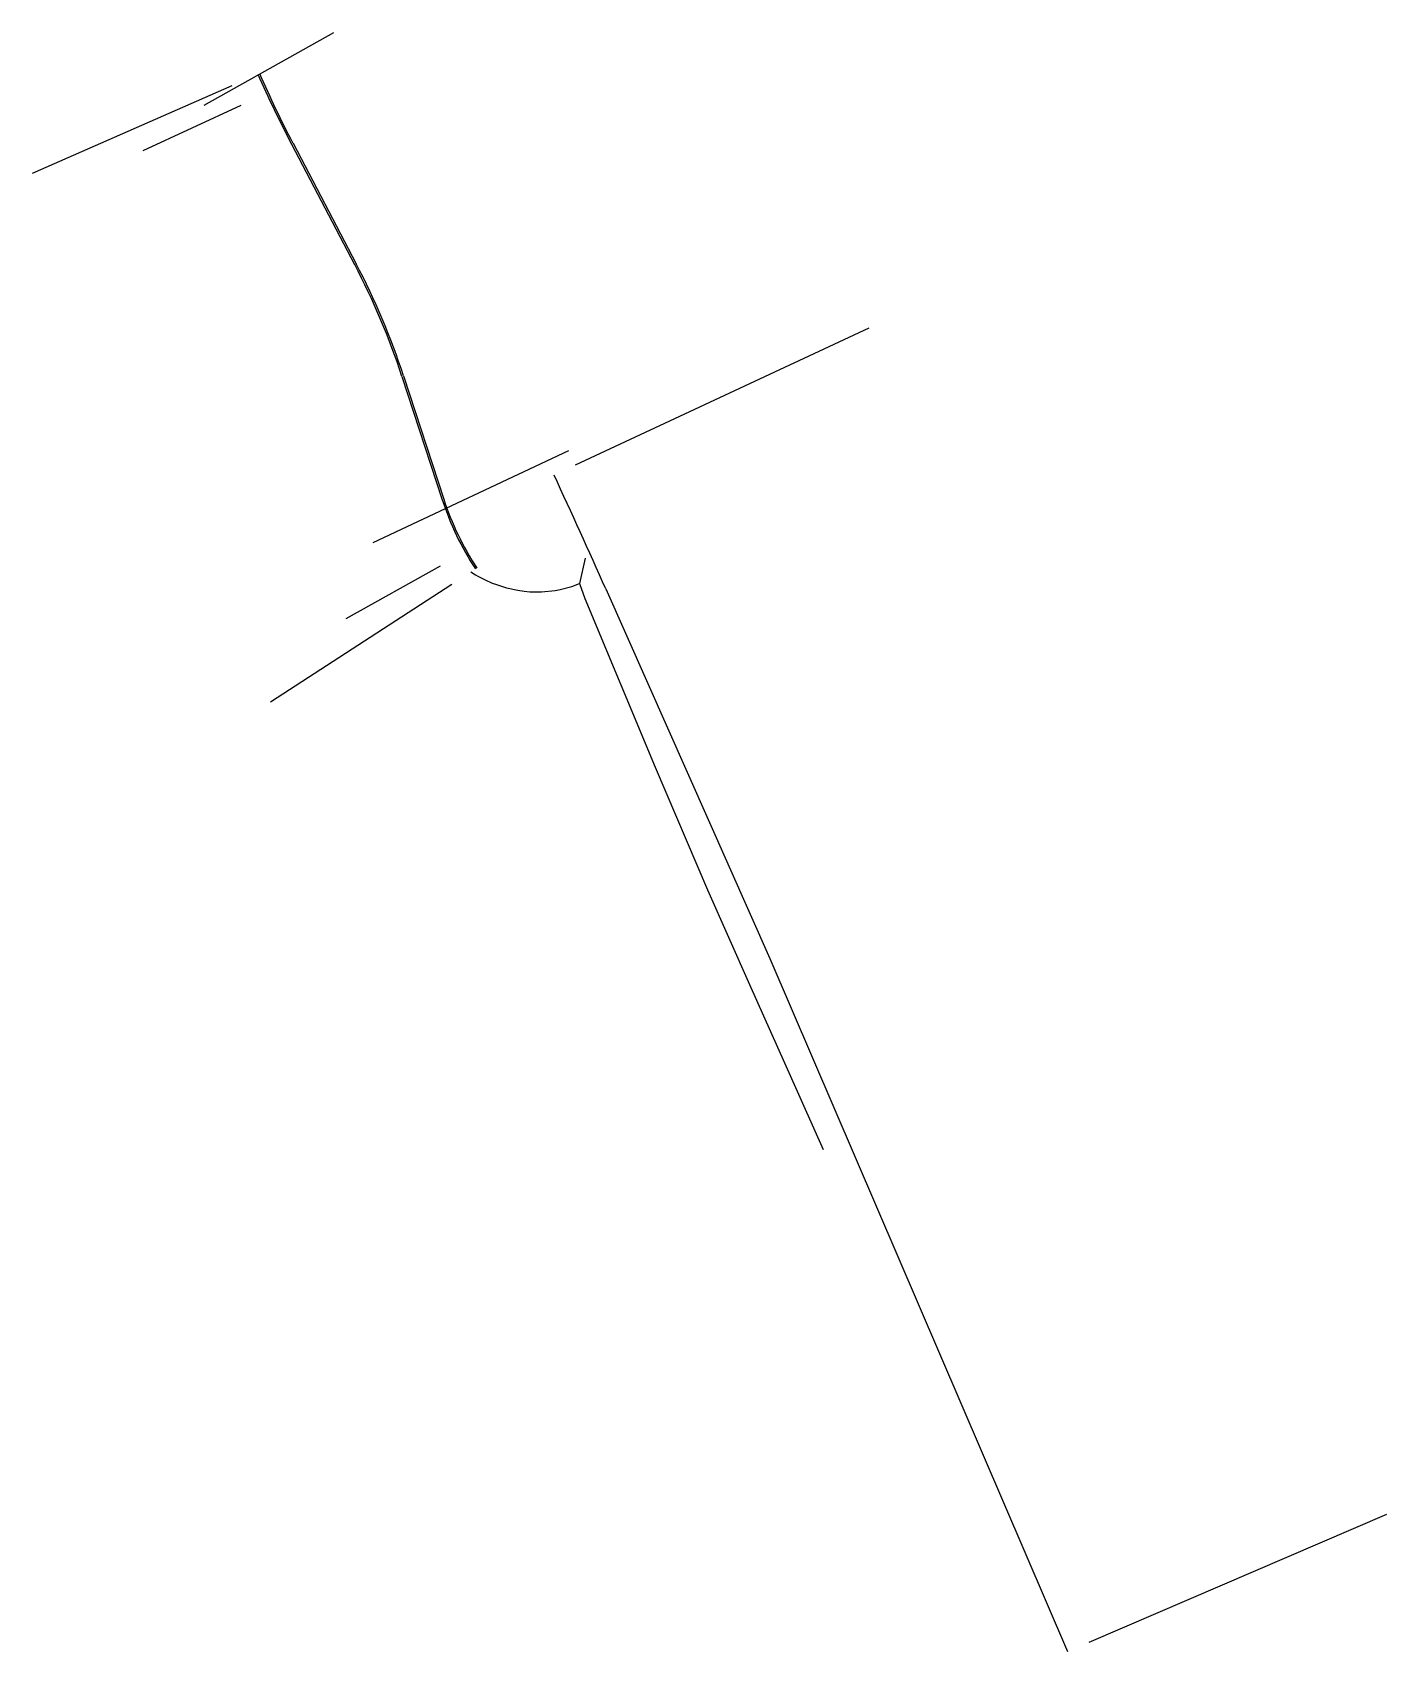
# Model space of a CAD drawing. Extents: x 268592 to 268717, y 5769633 to 5769783.
import ezdxf

# ---------------------------------------------------------------- set-up
doc = ezdxf.new("R2010")
doc.units = 0
for name, color, linetype in [('_CIVIL_CONSTRUCTION', 7, 'Continuous'), ('CORRIDOR_GRAPHICS_TEMPLATE_DROP', 7, 'Continuous'), ('CORRIDOR_GRAPHICS_TEMPLATE_INTERVAL', 7, 'Continuous')]:
    doc.layers.add(name, color=color, linetype=linetype)

msp = doc.modelspace()

# ---------------------------------------------------------------- linework, layer by layer
at = {"layer": '_CIVIL_CONSTRUCTION'}
for p, q in [((268615.53, 5769772.48), (268621.37, 5769761.34)), ((268615.67, 5769772.55), (268621.51, 5769761.41)), ((268625.89, 5769751.03), (268629.62, 5769739.63)), ((268625.74, 5769750.99), (268629.48, 5769739.58)), ((268644.62, 5769731.32), (268659.78, 5769697.14)), ((268659.78, 5769697.14), (268687.33, 5769633.02))]:
    msp.add_line(p, q, dxfattribs=at)
for centre, radius, start, end in [((268706.23, 5769820.01), 102.4, 203.647, 207.6566), ((268706.23, 5769820.01), 102.25, 203.647, 207.6566), ((268561.5, 5769729.96), 67.6, 18.1222, 27.6566), ((268561.5, 5769729.96), 67.75, 18.1222, 27.6566), ((268081.28, 5769481.36), 616.3, 23.92774, 25.00309), ((268655.52, 5769748.1), 27.4, 198.1222, 213.003), ((268655.52, 5769748.1), 27.25, 198.1222, 213.003)]:
    msp.add_arc(centre, radius, start, end, dxfattribs=at)
at = {"layer": 'CORRIDOR_GRAPHICS_TEMPLATE_DROP'}
for p, q in [((268642.7, 5769734.17), (268642.18, 5769731.84)), ((268632.12, 5769732.91), (268632.56, 5769732.64)), ((268632.56, 5769732.64), (268632.78, 5769732.51)), ((268632.78, 5769732.51), (268633.46, 5769732.16)), ((268633.46, 5769732.16), (268634.11, 5769731.87)), ((268634.11, 5769731.87), (268634.42, 5769731.75)), ((268634.42, 5769731.75), (268635.43, 5769731.43)), ((268640.38, 5769731.26), (268641.48, 5769731.55)), ((268641.48, 5769731.55), (268642.18, 5769731.84)), ((268642.18, 5769731.84), (268642.66, 5769730.45)), ((268635.43, 5769731.43), (268636.48, 5769731.21)), ((268636.48, 5769731.21), (268637.06, 5769731.13)), ((268637.06, 5769731.13), (268637.58, 5769731.07)), ((268637.58, 5769731.07), (268638.66, 5769731.06)), ((268638.66, 5769731.06), (268639.92, 5769731.18)), ((268639.92, 5769731.18), (268640.38, 5769731.26)), ((268642.66, 5769730.45), (268649.18, 5769714.85)), ((268649.18, 5769714.85), (268654.01, 5769703.49)), ((268654.01, 5769703.49), (268657.92, 5769694.72)), ((268657.92, 5769694.72), (268661.79, 5769686.04)), ((268661.79, 5769686.04), (268664.72, 5769679.46))]:
    msp.add_line(p, q, dxfattribs=at)
at = {"layer": 'CORRIDOR_GRAPHICS_TEMPLATE_INTERVAL'}
for p, q in [((268607.44, 5769776.08), (268619.46, 5769782.81)), ((268591.55, 5769769.79), (268610.05, 5769777.9)), ((268601.79, 5769771.89), (268610.87, 5769776.07)), ((268668.96, 5769755.44), (268641.78, 5769742.76)), ((268641.15, 5769744.1), (268623.04, 5769735.6)), ((268620.6, 5769728.6), (268629.33, 5769733.47)), ((268613.59, 5769720.87), (268630.36, 5769731.76)), ((268716.87, 5769645.71), (268689.31, 5769633.87))]:
    msp.add_line(p, q, dxfattribs=at)

doc.saveas('drawing.dxf')
